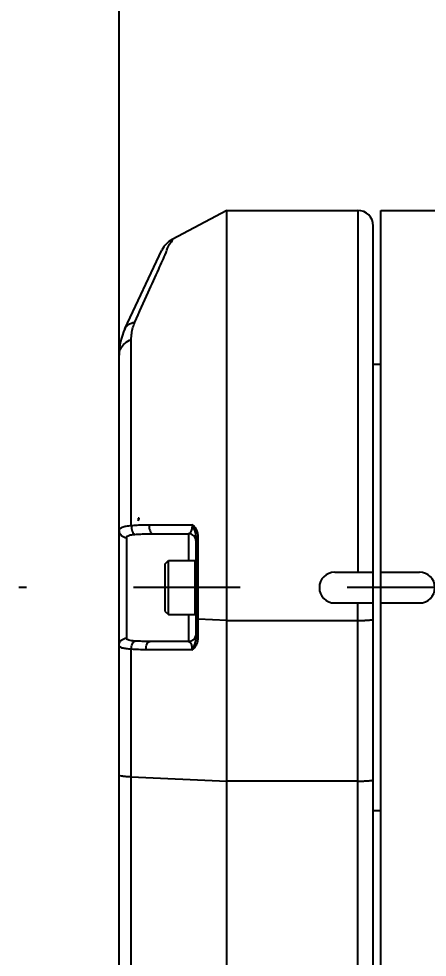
# Model space of a CAD drawing. Extents: x 0 to 3364, y 0 to 2376.
# Drawn here: x 814.2 to 867.2, y 1462.3 to 1584.2 of the extents above; entities that cross this region are included whole.
import ezdxf

# ---------------------------------------------------------------- set-up
doc = ezdxf.new("R2010")
doc.units = 0
doc.header["$LTSCALE"] = 185.02
doc.header["$PDMODE"] = 3
doc.header["$PDSIZE"] = 0.3125
doc.linetypes.add('CENTER', pattern=[0.6, 0.375, -0.075, 0.075, -0.075])
doc.layers.get('0').update_dxf_attribs({"linetype": 'CONTINUOUS'})
doc.layers.get('DEFPOINTS').update_dxf_attribs({"linetype": 'CONTINUOUS'})
doc.layers.add('95_ALL_DIM', color=7, linetype='CONTINUOUS')
doc.layers.add('DEFAULT_1', color=7, linetype='CENTER')
doc.styles.get("Standard").update_dxf_attribs({"font": 'txt', "width": 0.8})
doc.dimstyles.new('DIMSTYLE_2', dxfattribs={"dimtxt": 16, "dimasz": 6, "dimexe": 0.18, "dimexo": 0.0625, "dimgap": 0.09, "dimtad": 1, "dimdec": 3, "dimdsep": 46, "dimtxsty": 'Standard', "dimblk": 'OPEN', "dimblk1": 'OPEN', "dimblk2": 'OPEN', "dimcen": 0.09, "dimadec": 0, "dimazin": 0, "dimtp": 0.5, "dimtm": 0.5, "dimtfac": 1, "dimtdec": 3, "dimtofl": 0, "dimtmove": 0, "dimatfit": 3, "dimldrblk": 'OPEN', "dimfxl": 1, "dimtolj": 1, "dimarcsym": 0})

# ---------------------------------------------------------------- blocks, each defined once
blk = doc.blocks.new('_OPEN')
at = {"color": 0, "linetype": 'ByBlock'}
for p, q in [((0, 0), (-1, 0.233)), ((-1, -0.233), (0, 0)), ((-1, 0), (0, 0))]:
    blk.add_line(p, q, dxfattribs=at)
blk = doc.blocks.new('*D6')
at = {"layer": '95_ALL_DIM', "color": 0, "transparency": 16777216}
for p, q in [((827.16, 1490.03), (827.16, 1657.48)), ((833.16, 1657.3), (1019.16, 1657.3)), ((1025.16, 1490.03), (1025.16, 1657.48))]:
    blk.add_line(p, q, dxfattribs=at)
at = {"layer": 'DEFPOINTS', "color": 0, "transparency": 16777216}
for p in [(1025.16, 1657.3), (827.16, 1489.97), (1025.16, 1489.97)]:
    blk.add_point(p, dxfattribs=at)
at = {"layer": '95_ALL_DIM', "color": 0, "transparency": 16777216, "xscale": 6, "yscale": 6, "zscale": 6, "rotation": 180}
blk.add_blockref('_OPEN', (827.16, 1657.3), dxfattribs=at)
at = {"layer": '95_ALL_DIM', "color": 0, "transparency": 16777216, "xscale": 6, "yscale": 6, "zscale": 6}
blk.add_blockref('_OPEN', (1025.16, 1657.3), dxfattribs=at)
at = {"layer": '95_ALL_DIM', "color": 0, "transparency": 16777216, "insert": (927.22, 1665.39), "char_height": 16, "attachment_point": 5}
blk.add_mtext('\\A1;198', dxfattribs=at)

msp = doc.modelspace()

# ---------------------------------------------------------------- linework, layer by layer
for p, q in [((841.1641, 1559.3014), (834.0428, 1555.5149)), ((841.1641, 1321.3014), (841.1641, 1559.3014)), ((841.1641, 1559.3014), (858.1641, 1559.3014)), ((858.1641, 1559.3014), (858.1641, 1512.3014)), ((861.1641, 1461.3014), (861.1641, 1559.3014)), ((861.1641, 1559.3014), (886.0397, 1559.3014)), ((860.1641, 1460.3014), (860.1641, 1557.3014)), ((827.9256, 1543.9195), (832.7369, 1554.1436)), ((828.7557, 1518.3728), (828.7557, 1542.5262)), ((827.1641, 1330.5479), (827.1641, 1540.5134)), ((861.1641, 1539.3014), (860.1641, 1539.3014)), ((829.6641, 1519.3014), (829.6641, 1518.9705)), ((829.7923, 1519.3014), (829.6641, 1519.3014)), ((828.1641, 1503.7286), (828.1641, 1516.8087)), ((831.5493, 1517.3014), (836.1641, 1517.3014)), ((836.1641, 1517.3014), (836.1641, 1513.8014)), ((837.1641, 1503.8006), (837.1641, 1516.8889)), ((837.4294, 1516.3014), (837.4294, 1516.9511)), ((837.4294, 1506.2038), (837.4294, 1516.3014)), ((833.1641, 1513.4014), (833.5641, 1513.8014)), ((833.1641, 1507.2014), (833.1641, 1513.4014)), ((833.5641, 1506.8014), (833.5641, 1513.8014)), ((833.5641, 1513.8014), (837.0641, 1513.8014)), ((837.0641, 1506.8014), (837.0641, 1513.8014)), ((855.1641, 1512.3014), (860.1641, 1512.3014)), ((861.1641, 1512.3014), (866.1641, 1512.3014)), ((855.1641, 1508.3014), (860.1641, 1508.3014)), ((858.1641, 1460.2517), (858.1641, 1508.3014)), ((861.1641, 1508.3014), (866.1641, 1508.3014)), ((833.1641, 1507.2014), (833.5641, 1506.8014)), ((833.5641, 1506.8014), (837.0641, 1506.8014)), ((836.1641, 1506.8014), (836.1641, 1503.3014)), ((837.4294, 1503.7624), (837.4294, 1506.2038)), ((841.1641, 1506.0308), (837.4294, 1506.2038)), ((841.1641, 1506.0308), (858.1641, 1506.0308)), ((836.1641, 1503.3014), (831.1398, 1503.3014)), ((828.7557, 1409.2637), (828.7557, 1502.2893)), ((836.6334, 1502.2245), (830.6704, 1502.2245)), ((828.7557, 1485.7387), (841.1641, 1485.1637)), ((858.1641, 1485.1637), (841.1641, 1485.1637)), ((861.1641, 1481.3014), (860.1641, 1481.3014))]:
    msp.add_line(p, q)
for centre, radius, start, end in [((858.1641, 1557.3014), 2, 0, 90), ((835.4514, 1552.8662), 3, 118, 154.798876), ((835.1641, 1540.5131), 8, 154.798876, 179.997741), ((836.1641, 1516.3014), 1, 0, 90), ((837.0641, 1513.7014), 0.1, 0, 90), ((855.1641, 1510.3014), 2, 90, 270), ((866.1641, 1510.3014), 2, 270, 90), ((837.0641, 1506.9014), 0.1, 270, 360), ((836.1641, 1504.3015), 1, 270, 352.49781)]:
    msp.add_arc(centre, radius, start, end)
for points, start_tangent, end_tangent in [([(833.2788, 1553.8146), (833.8518, 1555.0897), (834.043, 1555.515)], (0.40973195, 0.91220597), (-0.97550405, 0.21998147)), ([(829.2316, 1544.7834), (830.9615, 1548.6491), (832.3164, 1551.6711), (833.2788, 1553.8146)], (0.40804996, 0.9129596), (0.40973195, 0.91220597)), ([(827.9256, 1543.9195), (828.2179, 1544.3191), (828.6626, 1544.6132), (829.2316, 1544.7834)], (0.42581013, 0.90481254), (0.98624143, 0.16531132)), ([(828.7557, 1542.5262), (828.8134, 1543.3325), (828.976, 1544.0855), (829.2316, 1544.7834)], (-0.00005259, 1), (0.4081637, 0.91290876)), ([(827.1641, 1540.5131), (827.3572, 1541.3178), (827.9115, 1542.0189), (828.7557, 1542.5262)], (0, 1), (0.92716314, 0.37465785)), ([(829.6641, 1518.9705), (829.7275, 1519.1357), (829.7923, 1519.3014)], (0.35536425, 0.9347279), (0.36662721, 0.93036793)), ([(827.1641, 1517.7383), (827.2728, 1517.9706), (827.5906, 1518.1546), (828.0967, 1518.2875), (828.7557, 1518.3728)], (-0.00012243, 0.99999999), (0.996113, 0.08808454)), ([(828.7557, 1518.3728), (828.7871, 1517.9761), (828.8878, 1517.6156), (829.042, 1517.3484), (829.2252, 1517.2168)], (-0.01514949, -0.99988524), (0.96010202, -0.27964997)), ([(828.7557, 1518.3728), (829.5249, 1518.4254), (830.2996, 1518.457), (831.0798, 1518.4666)], (0.99665041, 0.08177992), (0.99999789, -0.00205442)), ([(831.0798, 1518.4666), (831.0903, 1518.0364), (831.1859, 1517.6553), (831.349, 1517.3942), (831.5493, 1517.3014)], (-0.07948562, -0.99683601), (1, 0.00000076)), ([(831.0798, 1518.4666), (833.8401, 1518.4611), (836.6336, 1518.456)], (0.99999789, -0.00205456), (0.99999838, -0.00179781)), ([(836.6335, 1518.456), (836.6363, 1518.1896), (836.6052, 1517.9293), (836.5392, 1517.6874), (836.4394, 1517.4862), (836.3107, 1517.3502), (836.1642, 1517.3014)], (0.07514597, -0.99717254), (-0.99999999, 0.00015761)), ([(837.1642, 1516.889), (837.1497, 1517.1295), (837.1115, 1517.3488), (837.057, 1517.5483), (836.9918, 1517.7296), (836.9205, 1517.8953), (836.8467, 1518.049), (836.7728, 1518.1931), (836.7013, 1518.33), (836.6334, 1518.4563)], (0.00015032, 0.99999999), (-0.48248337, 0.87590513)), ([(837.4194, 1517.1573), (837.4076, 1517.2537), (837.3505, 1517.5168), (837.2688, 1517.7418), (837.171, 1517.9305), (837.0641, 1518.086), (836.9532, 1518.2122), (836.8425, 1518.3133), (836.735, 1518.3932), (836.6336, 1518.456)], (-0.09772356, 0.9952136), (-0.87416522, 0.48562864)), ([(827.1641, 1517.7383), (827.2403, 1517.3825), (827.4571, 1517.0809), (827.7815, 1516.8794), (828.1641, 1516.8087)], (0.00000001, -1), (1, -0.00000886)), ([(828.1641, 1516.8087), (828.2366, 1516.9679), (828.4486, 1517.0874), (828.7859, 1517.1685), (829.2252, 1517.2168)], (-0.00019634, 0.99999998), (0.99740758, 0.07195915)), ([(829.2252, 1517.2168), (829.9943, 1517.2633), (830.7691, 1517.2917), (831.5493, 1517.3014)], (0.99740754, 0.07195977), (1, 0.00000011)), ([(837.1641, 1516.8887), (837.2887, 1516.9354), (837.4294, 1516.9511)], (0.00067833, 0.99999977), (0.99719365, 0.07486537)), ([(837.4294, 1516.9511), (837.4194, 1517.1573)], (0.0002124, 0.99999998), (-0.09772356, 0.9952136)), ([(837.1641, 1506.2423), (837.2887, 1506.2135), (837.4294, 1506.2038)], (0, -1), (0.99892796, -0.04629185)), ([(858.1641, 1506.0308), (858.2849, 1506.0311), (858.4052, 1506.032), (858.5246, 1506.0336), (858.6428, 1506.0358), (858.7591, 1506.0387), (858.8733, 1506.0421), (858.985, 1506.0461), (859.0936, 1506.0507), (859.1988, 1506.0559), (859.3003, 1506.0616), (859.3976, 1506.0679), (859.4904, 1506.0746), (859.5784, 1506.0818), (859.6612, 1506.0895), (859.7385, 1506.0976), (859.8101, 1506.1061), (859.8757, 1506.1149), (859.935, 1506.1241), (859.9879, 1506.1335), (860.0342, 1506.1433), (860.0736, 1506.1532), (860.106, 1506.1634), (860.1314, 1506.1737), (860.1496, 1506.1841), (860.1605, 1506.1946), (860.1641, 1506.2051)], (1, 0), (0, 1)), ([(827.1641, 1502.7896), (827.2403, 1503.149), (827.4571, 1503.4536), (827.7815, 1503.6571), (828.1641, 1503.7286)], (0.00000001, 1), (1, 0)), ([(829.2252, 1503.3581), (828.7862, 1503.3988), (828.4491, 1503.47), (828.2369, 1503.5789), (828.1641, 1503.7286)], (-0.99825537, 0.05904413), (0.00031239, 0.99999995)), ([(828.7558, 1502.2893), (828.7961, 1502.6676), (828.899, 1503.002), (829.0493, 1503.2439), (829.2252, 1503.3581)], (0.0167124, 0.99986034), (0.97264057, 0.23231515)), ([(831.1398, 1503.3014), (830.1806, 1503.3157), (829.2252, 1503.3581)], (-1, -0.00000079), (-0.99825519, 0.05904726)), ([(830.6704, 1502.2245), (830.6951, 1502.6301), (830.7943, 1502.9808), (830.9513, 1503.2177), (831.1399, 1503.3014)], (-0.03631894, 0.99934025), (1, 0)), ([(836.1642, 1503.3014), (836.2835, 1503.2687), (836.3925, 1503.1759), (836.4848, 1503.0336), (836.556, 1502.8555), (836.6046, 1502.655), (836.6303, 1502.4424), (836.6336, 1502.2245)], (0.99999999, 0.00012655), (-0.03687003, -0.99932007)), ([(836.6334, 1502.2245), (836.7374, 1502.2932), (836.8263, 1502.3624), (836.9264, 1502.455), (837.0325, 1502.5741), (837.1428, 1502.7289), (837.1986, 1502.8242), (837.2534, 1502.934), (837.3057, 1503.0602), (837.353, 1503.2049), (837.3921, 1503.3696), (837.4192, 1503.5552), (837.4294, 1503.7624)], (0.91632705, 0.40043068), (-0.00012831, 0.99999999)), ([(836.6336, 1502.2244), (836.7028, 1502.3571), (836.7621, 1502.4713), (836.8288, 1502.602), (836.8996, 1502.7478), (836.9731, 1502.9141), (837.0102, 1503.0083), (837.0468, 1503.1117), (837.0816, 1503.2254), (837.1132, 1503.3504), (837.1393, 1503.4877), (837.1574, 1503.6377), (837.1642, 1503.8006)], (0.51758333, 0.85563281), (-0.00011189, 0.99999999)), ([(837.1641, 1503.8008), (837.2887, 1503.7721), (837.4294, 1503.7624)], (0.00088487, -0.99999961), (0.99893006, -0.04624649)), ([(828.7557, 1502.2893), (828.0971, 1502.3495), (827.5914, 1502.4493), (827.2732, 1502.5953), (827.1641, 1502.7896)], (-0.99817377, 0.06040805), (0.00021432, 0.99999998)), ([(830.6704, 1502.2245), (829.7111, 1502.2408), (828.7557, 1502.2893)], (-1, -0.00000357), (-0.99772278, 0.06744823)), ([(827.1641, 1485.9696), (827.2732, 1485.8997), (827.5926, 1485.8349), (828.0991, 1485.7799), (828.7557, 1485.7387)], (0, -1), (0.99892796, -0.04629185)), ([(858.1641, 1485.1637), (858.2849, 1485.164), (858.4052, 1485.165), (858.5246, 1485.1666), (858.6428, 1485.1688), (858.7591, 1485.1716), (858.8733, 1485.175), (858.985, 1485.1791), (859.0936, 1485.1837), (859.1988, 1485.1888), (859.3003, 1485.1946), (859.3976, 1485.2008), (859.4904, 1485.2075), (859.5784, 1485.2148), (859.6612, 1485.2224), (859.7385, 1485.2305), (859.8101, 1485.239), (859.8757, 1485.2478), (859.935, 1485.257), (859.9879, 1485.2665), (860.0342, 1485.2762), (860.0736, 1485.2862), (860.106, 1485.2963), (860.1314, 1485.3066), (860.1496, 1485.317), (860.1605, 1485.3275), (860.1641, 1485.338)], (1, 0), (0, 1))]:
    msp.add_spline(points, degree=3, dxfattribs=dict(start_tangent=start_tangent, end_tangent=end_tangent))
at = {"layer": 'DEFAULT_1'}
msp.add_line((926.1641, 1510.3014), (814.1517, 1510.3014), dxfattribs=at)

# ---------------------------------------------------------------- dimensions: what is measured, and where the dimension line sits
at = {"layer": '95_ALL_DIM'}
dim = msp.add_linear_dim(base=(1025.1641, 1657.3014), p1=(827.1641, 1489.9696), p2=(1025.1641, 1489.9696), dimstyle='DIMSTYLE_2', dxfattribs=at)
dim.commit()
dim.dimension.update_dxf_attribs({"geometry": '*D6', "text_midpoint": (927.2214, 1657.3014), "dimtype": 160})

doc.saveas('drawing.dxf')
